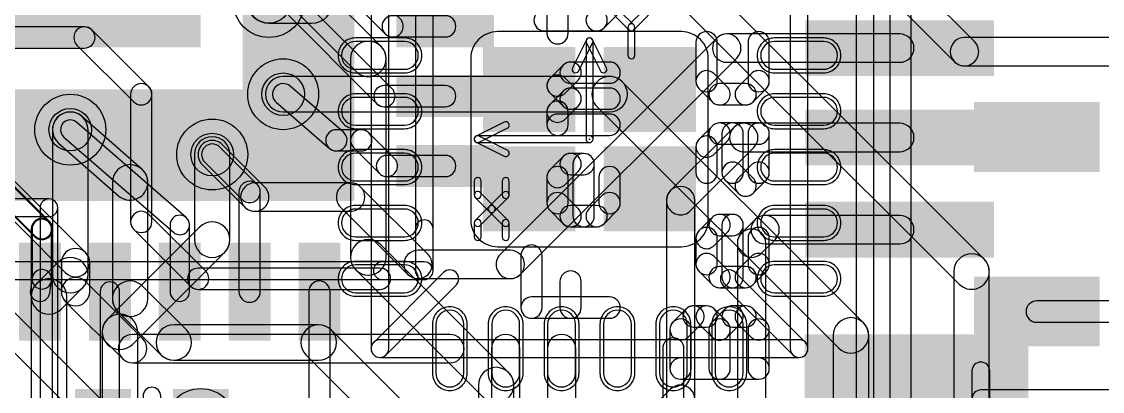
# Model space of a CAD drawing. Extents: x 0 to 2.5, y 0 to 3.1.
# Drawn here: x 1.771 to 2.0756, y 1.4582 to 1.5625 of the extents above; entities that cross this region are included whole.
import ezdxf

# ---------------------------------------------------------------- set-up
doc = ezdxf.new("R2010")
doc.units = 0
for name, color, linetype in [('1', 22, 'CONTINUOUS'), ('15', 6, 'CONTINUOUS'), ('16', 175, 'CONTINUOUS'), ('18', 82, 'CONTINUOUS'), ('19', 53, 'CONTINUOUS'), ('2', 4, 'CONTINUOUS'), ('21', 253, 'CONTINUOUS'), ('22', 253, 'CONTINUOUS'), ('23', 7, 'CONTINUOUS'), ('24', 7, 'CONTINUOUS'), ('31', 253, 'CONTINUOUS'), ('32', 253, 'CONTINUOUS')]:
    doc.layers.add(name, color=color, linetype=linetype)

# ---------------------------------------------------------------- blocks, each defined once
blk = doc.blocks.new('RECT')
blk.add_solid([(-0.5, -0.5), (0.5, -0.5), (-0.5, 0.5), (0.5, 0.5)])
blk = doc.blocks.new('RECT96000X40000R100')
blk.add_lwpolyline([(0.011811, 0), (0.011811, 0, 0.414214), (0.00689, 0.004921), (-0.00689, 0.004921, 0.414214), (-0.011811, 0), (-0.011811, 0, 0.414214), (-0.00689, -0.004921), (0.00689, -0.004921, 0.414214)], format="xyb", close=True)
blk = doc.blocks.new('RECT87872X31872R100')
blk.add_lwpolyline([(0.010811, 0), (0.010811, 0, 0.414214), (0.00689, 0.003921), (-0.00689, 0.003921, 0.414214), (-0.010811, 0), (-0.010811, 0, 0.414214), (-0.00689, -0.003921), (0.00689, -0.003921, 0.414214)], format="xyb", close=True)
blk = doc.blocks.new('RECT272000X246400R25')
blk.add_lwpolyline([(0.033465, -0.022736), (0.033465, 0.022736, 0.414214), (0.025886, 0.030315), (-0.025886, 0.030315, 0.414214), (-0.033465, 0.022736), (-0.033465, -0.022736, 0.414214), (-0.025886, -0.030315), (0.025886, -0.030315, 0.414214)], format="xyb", close=True)
blk = doc.blocks.new('ROUNDV')
blk.add_circle((0, 0), 0.5)

msp = doc.modelspace()

# ---------------------------------------------------------------- linework, layer by layer
at = {"layer": '1'}
for points in [[(2.145531, 1.554331, 1), (2.150531, 1.554331, 0.414214), (1.833071, 1.871791, 1), (1.833071, 1.866791, -0.414214)], [(1.87772, 1.563263), (1.842861, 1.598121, 1), (1.838619, 1.593879), (1.873477, 1.55902, 1)], [(1.875405, 1.543578), (1.848861, 1.570121, 1), (1.844619, 1.565879), (1.871162, 1.539335, 1)], [(1.890402, 1.564142), (1.875598, 1.564142, 1), (1.875598, 1.558142), (1.890402, 1.558142, 1)], [(1.833071, 1.24187, 1), (1.833071, 1.23687, 0.414214), (2.150531, 1.554331, 1), (2.145531, 1.554331, -0.414214)], [(1.966912, 1.557828), (1.905912, 1.496828, 1), (1.911569, 1.491172), (1.972569, 1.552172, 1)], [(2.018512, 1.559), (1.96974, 1.559, 1), (1.96974, 1.551), (2.018512, 1.551, 1)], [(1.861705, 1.531267), (1.846705, 1.544267, 1), (1.842775, 1.539733), (1.857775, 1.526733, 1)], [(1.890402, 1.544457), (1.873283, 1.544457, 1), (1.873283, 1.538457), (1.890402, 1.538457, 1)], [(1.817404, 1.507216), (1.786546, 1.534074, 1), (1.782935, 1.529926), (1.813793, 1.503067, 1)], [(1.86674, 1.532), (1.85974, 1.532, 1), (1.85974, 1.526), (1.86674, 1.526, 1)], [(1.87609, 1.523893), (1.868861, 1.531121, 1), (1.864619, 1.526879), (1.871847, 1.51965, 1)], [(1.971715, 1.532632), (1.953912, 1.514828, 1), (1.959569, 1.509172), (1.977372, 1.526975, 1)], [(2.018512, 1.533803), (1.974543, 1.533803, 1), (1.974543, 1.525803), (2.018512, 1.525803, 1)], [(1.839569, 1.515828), (1.827569, 1.527828, 1), (1.821912, 1.522172), (1.833912, 1.510172, 1)], [(1.837405, 1.516578), (1.826861, 1.527121, 1), (1.822619, 1.522879), (1.833162, 1.512335, 1)], [(1.890402, 1.524772), (1.873969, 1.524772, 1), (1.873969, 1.518772), (1.890402, 1.518772, 1)], [(1.778685, 1.505945), (1.762685, 1.521945, 1), (1.758796, 1.518055), (1.774796, 1.502055, 1)], [(1.838283, 1.486339), (1.838283, 1.514457, 1), (1.832283, 1.514457), (1.832283, 1.486339, 1)], [(1.86374, 1.517), (1.83674, 1.517, 1), (1.83674, 1.509), (1.86374, 1.509, 1)], [(1.885569, 1.496828), (1.866569, 1.515828, 1), (1.860912, 1.510172), (1.879912, 1.491172, 1)], [(1.95274, 1.512), (1.95274, 1.456, 1), (1.96074, 1.456), (1.96074, 1.512, 1)], [(1.818348, 1.486339), (1.818348, 1.505142, 1), (1.812848, 1.505142), (1.812848, 1.486339, 1)], [(1.977731, 1.506647), (1.973912, 1.502828, 1), (1.979569, 1.497172), (1.983387, 1.50099, 1)], [(2.018512, 1.507819), (1.980559, 1.507819, 1), (1.980559, 1.499819), (2.018512, 1.499819, 1)], [(1.77949, 1.489827), (1.77949, 1.504, 1), (1.77399, 1.504), (1.77399, 1.489827, 1)], [(1.97274, 1.5), (1.97274, 1.44, 1), (1.98074, 1.44), (1.98074, 1.5, 1)], [(1.90874, 1.498), (1.88274, 1.498, 1), (1.88274, 1.49), (1.90874, 1.49, 1)], [(1.778949, 1.485939), (1.779461, 1.489428, 1), (1.774019, 1.490226), (1.773507, 1.486738, 1)], [(1.793163, 1.486339), (1.793163, 1.450953, 1), (1.798663, 1.450953), (1.798663, 1.486339, 1)], [(1.851969, 1.486339), (1.851969, 1.443772, 1), (1.857969, 1.443772), (1.857969, 1.486339, 1)], [(1.953912, 1.458828), (1.927912, 1.432828, 1), (1.933569, 1.427172), (1.959569, 1.453172, 1)]]:
    msp.add_lwpolyline(points, format="xyb", close=True, dxfattribs=at)
at = {"layer": '15'}
for points in [[(1.931205, 1.592464), (2.035205, 1.488464, 1), (2.042276, 1.495536), (1.938276, 1.599536, 1)], [(1.84474, 1.537), (1.93674, 1.537, 1), (1.93674, 1.547), (1.84474, 1.547, 1)], [(1.933205, 1.538464), (2.001205, 1.470464, 1), (2.008276, 1.477536), (1.940276, 1.545536, 1)], [(1.804904, 1.520893), (1.788046, 1.535751, 1), (1.781434, 1.528249), (1.798292, 1.513391, 1)], [(1.778861, 1.506121), (1.762861, 1.522121, 1), (1.758619, 1.517879), (1.774619, 1.501879, 1)], [(1.806598, 1.484339), (1.806598, 1.517142, 1), (1.796598, 1.517142), (1.796598, 1.484339, 1)], [(1.77974, 1.444), (1.77974, 1.504, 1), (1.77374, 1.504), (1.77374, 1.444, 1)], [(2.03374, 1.492), (2.03374, 1.404, 1), (2.04374, 1.404), (2.04374, 1.492, 1)], [(1.817473, 1.475536), (1.805134, 1.487874, 1), (1.798063, 1.480803), (1.810401, 1.468464, 1)], [(1.99974, 1.474), (1.99974, 1.426, 1), (2.00974, 1.426), (2.00974, 1.474, 1)], [(1.85474, 1.477), (1.813937, 1.477, 1), (1.813937, 1.467), (1.85474, 1.467, 1)], [(1.882276, 1.451536), (1.858276, 1.475536, 1), (1.851205, 1.468464), (1.875205, 1.444464, 1)]]:
    msp.add_lwpolyline(points, format="xyb", close=True, dxfattribs=at)
at = {"layer": '16'}
for points in [[(2.145531, 1.554331, 1), (2.150531, 1.554331, 0.414214), (1.833071, 1.871791, 1), (1.833071, 1.866791, -0.414214)], [(2.00624, 1.65), (2.00624, 1.45, 1), (2.01124, 1.45), (2.01124, 1.65, 1)], [(2.019211, 1.565872), (2.033912, 1.551172, 1), (2.039569, 1.556828), (2.024868, 1.571529, 1)], [(2.01574, 1.566701), (2.01574, 1.428, 1), (2.02174, 1.428), (2.02174, 1.566701, 1)], [(1.78874, 1.561), (1.71874, 1.561, 1), (1.71874, 1.555), (1.78874, 1.555, 1)], [(1.806861, 1.544121), (1.790861, 1.560121, 1), (1.786619, 1.555879), (1.802619, 1.539879, 1)], [(1.833071, 1.24187, 1), (1.833071, 1.23687, 0.414214), (2.150531, 1.554331, 1), (2.145531, 1.554331, -0.414214)], [(2.10874, 1.558), (2.03674, 1.558, 1), (2.03674, 1.55), (2.10874, 1.55, 1)], [(1.80774, 1.506), (1.80774, 1.542, 1), (1.80174, 1.542), (1.80174, 1.506, 1)], [(1.789057, 1.49734), (1.763569, 1.522828, 1), (1.757912, 1.517172), (1.7834, 1.491683, 1)], [(1.822901, 1.492082), (1.806861, 1.508121, 1), (1.802619, 1.503879), (1.818658, 1.487839, 1)], [(1.790228, 1.486339), (1.790228, 1.494512, 1), (1.782228, 1.494512), (1.782228, 1.486339, 1)], [(1.750912, 1.487172), (1.791912, 1.446172, 1), (1.797569, 1.451828), (1.756569, 1.492828, 1)], [(1.872016, 1.492961), (1.82078, 1.492961, 1), (1.82078, 1.486961), (1.872016, 1.486961, 1)], [(1.80512, 1.473104), (1.789057, 1.489167, 1), (1.7834, 1.48351), (1.799463, 1.467447, 1)], [(2.057102, 1.477713), (2.143717, 1.477713, 1), (2.143717, 1.483713), (2.057102, 1.483713, 1)], [(1.891701, 1.474276), (1.802291, 1.474276, 1), (1.802291, 1.466276), (1.891701, 1.466276, 1)], [(1.903449, 1.470276), (1.903449, 1.430709, 1), (1.911449, 1.430709), (1.911449, 1.470276, 1)], [(1.919197, 1.470276), (1.919197, 1.411543, 1), (1.927197, 1.411543), (1.927197, 1.470276, 1)], [(1.951693, 1.470276), (1.951693, 1.451953, 1), (1.957693, 1.451953), (1.957693, 1.470276, 1)]]:
    msp.add_lwpolyline(points, format="xyb", close=True, dxfattribs=at)
at = {"layer": '19'}
for radius in [0.304381, 0.304281]:
    msp.add_circle((1.833071, 1.554331), radius, dxfattribs=at)
at = {"layer": '2'}
for points in [[(1.85274, 1.574), (1.84074, 1.574, 1), (1.84074, 1.562), (1.85274, 1.562, 1)], [(1.849205, 1.564464), (1.865205, 1.548464, 1), (1.872276, 1.555536), (1.856276, 1.571536, 1)], [(1.86374, 1.552), (1.86374, 1.496, 1), (1.87374, 1.496), (1.87374, 1.552, 1)], [(1.78974, 1.491), (1.78974, 1.532, 1), (1.77974, 1.532), (1.77974, 1.491, 1)], [(1.82974, 1.501), (1.82974, 1.525, 1), (1.81974, 1.525), (1.81974, 1.501, 1)], [(1.802276, 1.471464), (1.828276, 1.497464, 1), (1.821205, 1.504536), (1.795205, 1.478536, 1)], [(1.865205, 1.492464), (1.901205, 1.456464, 1), (1.908276, 1.463536), (1.872276, 1.499536, 1)], [(1.782276, 1.481464), (1.788276, 1.487464, 1), (1.781205, 1.494536), (1.775205, 1.488536, 1)], [(1.78374, 1.443), (1.78374, 1.485, 1), (1.77374, 1.485), (1.77374, 1.443, 1)], [(1.80374, 1.435), (1.80374, 1.475, 1), (1.79374, 1.475), (1.79374, 1.435, 1)], [(1.89974, 1.46), (1.89974, 1.414, 1), (1.90974, 1.414), (1.90974, 1.46, 1)]]:
    msp.add_lwpolyline(points, format="xyb", close=True, dxfattribs=at)
at = {"layer": '21'}
for points in [[(1.925061, 1.559188), (1.925061, 1.566527, 1), (1.919061, 1.566527), (1.919061, 1.559188, 1)], [(1.935192, 1.560736), (1.938861, 1.564406, 1), (1.934619, 1.568649), (1.930949, 1.564979, 1)], [(1.918391, 1.559858), (1.93307, 1.559858, 1), (1.93307, 1.565858), (1.918391, 1.565858, 1)], [(1.961061, 1.556679), (1.961061, 1.54567, 1), (1.967061, 1.54567), (1.967061, 1.556679, 1)], [(1.98174, 1.54567), (1.98174, 1.556679, 1), (1.97574, 1.556679), (1.97574, 1.54567, 1)], [(1.924182, 1.542294), (1.927852, 1.545964, 1), (1.923609, 1.550206), (1.91994, 1.546537, 1)], [(1.925731, 1.545085), (1.93674, 1.545085, 1), (1.93674, 1.551085), (1.925731, 1.551085, 1)], [(1.927852, 1.542867), (1.924182, 1.546537, 1), (1.91994, 1.542294), (1.923609, 1.538624, 1)], [(1.96194, 1.543548), (1.965609, 1.539879, 1), (1.969852, 1.544121), (1.966182, 1.547791, 1)], [(1.977192, 1.539879), (1.980861, 1.543548, 1), (1.976619, 1.547791), (1.972949, 1.544121, 1)], [(1.967731, 1.539), (1.97507, 1.539, 1), (1.97507, 1.545), (1.967731, 1.545, 1)], [(1.924182, 1.534954), (1.927852, 1.538624, 1), (1.923609, 1.542867), (1.91994, 1.539197, 1)], [(1.925731, 1.537745), (1.93674, 1.537745, 1), (1.93674, 1.543745), (1.925731, 1.543745, 1)], [(1.925061, 1.533406), (1.925061, 1.537076, 1), (1.919061, 1.537076), (1.919061, 1.533406, 1)], [(1.93674, 1.536406), (1.922061, 1.536406, 1), (1.922061, 1.530406), (1.93674, 1.530406, 1)], [(1.966182, 1.525106), (1.969852, 1.528776, 1), (1.965609, 1.533018), (1.96194, 1.529349, 1)], [(1.967731, 1.527897), (1.97874, 1.527897, 1), (1.97874, 1.533897), (1.967731, 1.533897, 1)], [(1.974401, 1.519888), (1.974401, 1.530897, 1), (1.968401, 1.530897), (1.968401, 1.519888, 1)], [(1.97574, 1.530897), (1.97574, 1.519888, 1), (1.98174, 1.519888), (1.98174, 1.530897, 1)], [(1.967061, 1.519888), (1.967061, 1.527227, 1), (1.961061, 1.527227), (1.961061, 1.519888, 1)], [(1.924182, 1.516512), (1.927852, 1.520182, 1), (1.923609, 1.524424), (1.91994, 1.520755, 1)], [(1.925731, 1.519303), (1.929401, 1.519303, 1), (1.929401, 1.525303), (1.925731, 1.525303, 1)], [(1.926401, 1.522303), (1.926401, 1.507624, 1), (1.932401, 1.507624), (1.932401, 1.522303, 1)], [(1.977192, 1.518339), (1.973522, 1.522009, 1), (1.969279, 1.517766), (1.972949, 1.514097, 1)], [(1.976619, 1.522009), (1.972949, 1.518339, 1), (1.977192, 1.514097), (1.980861, 1.517766, 1)], [(1.925061, 1.511294), (1.925061, 1.518633, 1), (1.919061, 1.518633), (1.919061, 1.511294, 1)], [(1.93374, 1.518633), (1.93374, 1.511294, 1), (1.93974, 1.511294), (1.93974, 1.518633, 1)], [(1.927852, 1.509745), (1.924182, 1.513415, 1), (1.91994, 1.509172), (1.923609, 1.505503, 1)], [(1.934619, 1.513415), (1.930949, 1.509745, 1), (1.935192, 1.505503), (1.938861, 1.509172, 1)], [(1.93307, 1.510624), (1.925731, 1.510624, 1), (1.925731, 1.504624), (1.93307, 1.504624, 1)], [(1.966182, 1.499324), (1.969852, 1.502994, 1), (1.965609, 1.507236), (1.96194, 1.503567, 1)], [(1.967731, 1.502115), (1.971401, 1.502115, 1), (1.971401, 1.508115), (1.967731, 1.508115, 1)], [(1.968401, 1.505115), (1.968401, 1.490436, 1), (1.974401, 1.490436), (1.974401, 1.505115, 1)], [(1.886996, 1.492244), (1.886996, 1.504055, 1), (1.881996, 1.504055), (1.881996, 1.492244, 1)], [(1.967061, 1.494106), (1.967061, 1.501445, 1), (1.961061, 1.501445), (1.961061, 1.494106, 1)], [(1.97574, 1.501445), (1.97574, 1.494106, 1), (1.98174, 1.494106), (1.98174, 1.501445, 1)], [(1.917721, 1.481842), (1.917721, 1.496521, 1), (1.911721, 1.496521), (1.911721, 1.481842, 1)], [(1.969852, 1.492557), (1.966182, 1.496227, 1), (1.96194, 1.491984), (1.965609, 1.488315, 1)], [(1.976619, 1.496227), (1.972949, 1.492557, 1), (1.977192, 1.488315), (1.980861, 1.491984, 1)], [(1.884496, 1.494744), (1.872685, 1.494744, 1), (1.872685, 1.489744), (1.884496, 1.489744, 1)], [(1.97507, 1.493436), (1.967731, 1.493436, 1), (1.967731, 1.487436), (1.97507, 1.487436, 1)], [(1.928731, 1.481842), (1.928731, 1.489181, 1), (1.922731, 1.489181), (1.922731, 1.481842, 1)], [(1.93674, 1.484842), (1.914721, 1.484842, 1), (1.914721, 1.478842), (1.93674, 1.478842, 1)], [(1.958843, 1.473542), (1.962513, 1.477212, 1), (1.95827, 1.481454), (1.9546, 1.477785, 1)], [(1.960391, 1.476333), (1.964061, 1.476333, 1), (1.964061, 1.482333), (1.960391, 1.482333, 1)], [(1.96194, 1.477212), (1.965609, 1.473542, 1), (1.969852, 1.477785), (1.966182, 1.481454, 1)], [(1.969852, 1.473542), (1.973522, 1.477212, 1), (1.969279, 1.481454), (1.965609, 1.477785, 1)], [(1.971401, 1.476333), (1.97507, 1.476333, 1), (1.97507, 1.482333), (1.971401, 1.482333, 1)], [(1.972949, 1.477212), (1.976619, 1.473542, 1), (1.980861, 1.477785), (1.977192, 1.481454, 1)], [(1.959721, 1.464654), (1.959721, 1.475663, 1), (1.953721, 1.475663), (1.953721, 1.464654, 1)], [(1.970731, 1.464654), (1.970731, 1.475663, 1), (1.964731, 1.475663), (1.964731, 1.464654, 1)], [(1.97574, 1.475663), (1.97574, 1.464654, 1), (1.98174, 1.464654), (1.98174, 1.475663, 1)], [(1.97874, 1.467654), (1.956721, 1.467654, 1), (1.956721, 1.461654), (1.97874, 1.461654, 1)], [(1.80524, 1.456874), (1.80524, 1.441126, 1), (1.81024, 1.441126), (1.81024, 1.456874, 1)]]:
    msp.add_lwpolyline(points, format="xyb", close=True, dxfattribs=at)
at = {"layer": '22'}
for points in [[(1.77874, 1.5125), (1.70874, 1.5125, 1), (1.70874, 1.5075), (1.77874, 1.5075, 1)], [(1.78124, 1.42), (1.78124, 1.51, 1), (1.77624, 1.51), (1.77624, 1.42, 1)], [(2.043854, 1.456106), (2.043854, 1.46398, 1), (2.038854, 1.46398), (2.038854, 1.456106, 1)], [(2.159465, 1.458606), (2.041354, 1.458606, 1), (2.041354, 1.453606), (2.159465, 1.453606, 1)]]:
    msp.add_lwpolyline(points, format="xyb", close=True, dxfattribs=at)
at = {"layer": '23'}
for points in [[(1.881996, 1.689094), (1.881996, 1.492244, 1), (1.886996, 1.492244), (1.886996, 1.689094, 1)], [(1.884496, 1.494744), (1.687646, 1.494744, 1), (1.687646, 1.489744), (1.884496, 1.489744, 1)]]:
    msp.add_lwpolyline(points, format="xyb", close=True, dxfattribs=at)
at = {"layer": '24'}
for points in [[(1.869516, 1.588386), (1.869516, 1.470276, 1), (1.874516, 1.470276), (1.874516, 1.588386, 1)], [(1.992626, 1.470276), (1.992626, 1.588386, 1), (1.987626, 1.588386), (1.987626, 1.470276, 1)], [(1.943578, 1.561523), (1.939641, 1.56546, 1), (1.938249, 1.564068), (1.942186, 1.560131, 1)], [(1.946123, 1.56546), (1.942186, 1.561523, 1), (1.943578, 1.560131), (1.947515, 1.564068, 1)], [(1.941898, 1.560827), (1.941898, 1.552953, 1), (1.943866, 1.552953), (1.943866, 1.560827, 1)], [(1.930191, 1.55733), (1.926254, 1.549456, 1), (1.928014, 1.548576), (1.931951, 1.55645, 1)], [(1.932055, 1.529331), (1.932055, 1.55689, 1), (1.930087, 1.55689), (1.930087, 1.529331, 1)], [(1.930191, 1.55645), (1.934128, 1.548576, 1), (1.935888, 1.549456), (1.931951, 1.55733, 1)], [(1.900015, 1.52845), (1.907889, 1.532387, 1), (1.907009, 1.534148), (1.899135, 1.530211, 1)], [(1.931071, 1.530315), (1.899575, 1.530315, 1), (1.899575, 1.528346), (1.931071, 1.528346, 1)], [(1.899135, 1.52845), (1.907009, 1.524513, 1), (1.907889, 1.526274), (1.900015, 1.530211, 1)], [(1.900559, 1.513583), (1.900559, 1.51752, 1), (1.898591, 1.51752), (1.898591, 1.513583, 1)], [(1.906465, 1.51752), (1.906465, 1.513583, 1), (1.908433, 1.513583), (1.908433, 1.51752, 1)], [(1.904208, 1.510342), (1.900271, 1.514279, 1), (1.898879, 1.512887), (1.902816, 1.50895, 1)], [(1.906753, 1.514279), (1.902816, 1.510342, 1), (1.904208, 1.50895), (1.908145, 1.512887, 1)], [(1.902816, 1.510342), (1.898879, 1.506405, 1), (1.900271, 1.505013), (1.904208, 1.50895, 1)], [(1.902816, 1.50895), (1.906753, 1.505013, 1), (1.908145, 1.506405), (1.904208, 1.510342, 1)], [(1.898591, 1.505709), (1.898591, 1.501772, 1), (1.900559, 1.501772), (1.900559, 1.505709, 1)], [(1.906465, 1.505709), (1.906465, 1.501772, 1), (1.908433, 1.501772), (1.908433, 1.505709, 1)], [(1.873784, 1.468508), (1.893469, 1.488193, 1), (1.889933, 1.491728), (1.870248, 1.472043, 1)], [(1.991894, 1.472043), (1.972209, 1.491728, 1), (1.968673, 1.488193), (1.988358, 1.468508, 1)], [(1.990126, 1.472776), (1.872016, 1.472776, 1), (1.872016, 1.467776), (1.990126, 1.467776, 1)]]:
    msp.add_lwpolyline(points, format="xyb", close=True, dxfattribs=at)
msp.add_point((1.931071, 1.529331), dxfattribs=at)

# ---------------------------------------------------------------- block references
at = {"layer": '1'}
for p, xscale, yscale, rotation in [((1.786071, 1.590669), 0.070866, 0.070866, 270), ((1.890402, 1.561142), 0.011811, 0.027559, 270), ((2.018512, 1.555), 0.015748, 0.05315, 90), ((1.890402, 1.541457), 0.011811, 0.027559, 270), ((2.018512, 1.529803), 0.015748, 0.05315, 90), ((1.890402, 1.521772), 0.011811, 0.027559, 270), ((2.018512, 1.503819), 0.015748, 0.05315, 90), ((1.776228, 1.486339), 0.011811, 0.027559, 180), ((1.795913, 1.486339), 0.011811, 0.027559, 180), ((1.815598, 1.486339), 0.011811, 0.027559, 180), ((1.835283, 1.486339), 0.011811, 0.027559, 180), ((1.854969, 1.486339), 0.011811, 0.027559, 180), ((2.023236, 1.432953), 0.082677, 0.062992, 90)]:
    msp.add_blockref('RECT', p, dxfattribs=dict(at, xscale=xscale, yscale=yscale, rotation=rotation))
at = {"layer": '1', "xscale": 0.015748, "yscale": 0.019685}
for p in [(1.793961, 1.449), (1.82152, 1.449)]:
    msp.add_blockref('RECT', p, dxfattribs=at)
at = {"layer": '16'}
for name, p, rotation in [('RECT272000X246400R25', (1.931071, 1.529331), 180), ('RECT96000X40000R100', (1.990126, 1.552953), 180), ('RECT96000X40000R100', (1.990126, 1.537205), 180), ('RECT96000X40000R100', (1.990126, 1.521457), 180), ('RECT96000X40000R100', (1.990126, 1.505709), 180), ('RECT96000X40000R100', (1.990126, 1.489961), 180), ('RECT96000X40000R100', (1.891701, 1.470276), 90), ('RECT96000X40000R100', (1.907449, 1.470276), 90), ('RECT96000X40000R100', (1.923197, 1.470276), 90), ('RECT96000X40000R100', (1.938945, 1.470276), 90), ('RECT96000X40000R100', (1.954693, 1.470276), 90), ('RECT96000X40000R100', (1.970441, 1.470276), 90)]:
    msp.add_blockref(name, p, dxfattribs=dict(at, rotation=rotation))
for p in [(1.872016, 1.552953), (1.872016, 1.537205), (1.872016, 1.521457), (1.872016, 1.505709), (1.872016, 1.489961)]:
    msp.add_blockref('RECT96000X40000R100', p, dxfattribs=at)
at = {"layer": '16', "xscale": 0.035433, "yscale": 0.019685, "rotation": 180}
for p in [(2.057102, 1.529925), (2.057102, 1.480713)]:
    msp.add_blockref('RECT', p, dxfattribs=at)
at = {"layer": '18'}
for p, xscale, yscale in [((1.84074, 1.568), 0.02, 0.02), ((1.84074, 1.568), 0.02, 0.02), ((1.84074, 1.568), 0.012, 0.012), ((1.84074, 1.568), 0.012, 0.012), ((1.84474, 1.542), 0.02, 0.02), ((1.84474, 1.542), 0.02, 0.02), ((1.84474, 1.542), 0.012, 0.012), ((1.84474, 1.542), 0.012, 0.012), ((1.78474, 1.532), 0.02, 0.02), ((1.78474, 1.532), 0.02, 0.02), ((1.78474, 1.532), 0.012, 0.012), ((1.78474, 1.532), 0.012, 0.012), ((1.82474, 1.525), 0.02, 0.02), ((1.82474, 1.525), 0.02, 0.02), ((1.82474, 1.525), 0.012, 0.012), ((1.82474, 1.525), 0.012, 0.012), ((1.82152, 1.449), 0.02, 0.02), ((1.82152, 1.449), 0.02, 0.02)]:
    msp.add_blockref('ROUNDV', p, dxfattribs=dict(at, xscale=xscale, yscale=yscale))
at = {"layer": '21', "rotation": 270}
for p, xscale, yscale in [((1.849063, 1.590669), 0.15748, 0.031496), ((1.786071, 1.527677), 0.031496, 0.15748)]:
    msp.add_blockref('RECT', p, dxfattribs=dict(at, xscale=xscale, yscale=yscale))
at = {"layer": '31'}
for p, xscale, yscale, rotation in [((1.768354, 1.572953), 0.027559, 0.027559, 270), ((1.803787, 1.572953), 0.027559, 0.027559, 270), ((1.890402, 1.561142), 0.009811, 0.025559, 270), ((2.018512, 1.555), 0.013748, 0.05115, 90), ((1.890402, 1.541457), 0.009811, 0.025559, 270), ((2.018512, 1.529803), 0.013748, 0.05115, 90), ((1.890402, 1.521772), 0.009811, 0.025559, 270), ((2.018512, 1.503819), 0.013748, 0.05115, 90), ((1.776228, 1.486339), 0.009811, 0.025559, 180), ((1.795913, 1.486339), 0.009811, 0.025559, 180), ((1.815598, 1.486339), 0.009811, 0.025559, 180), ((1.835283, 1.486339), 0.009811, 0.025559, 180), ((1.854969, 1.486339), 0.009811, 0.025559, 180), ((2.023236, 1.432953), 0.080677, 0.060992, 90)]:
    msp.add_blockref('RECT', p, dxfattribs=dict(at, xscale=xscale, yscale=yscale, rotation=rotation))
at = {"layer": '32'}
for p in [(1.872016, 1.552953), (1.872016, 1.537205), (1.872016, 1.521457), (1.872016, 1.505709), (1.872016, 1.489961)]:
    msp.add_blockref('RECT87872X31872R100', p, dxfattribs=at)
for p, rotation in [((1.990126, 1.552953), 180), ((1.990126, 1.537205), 180), ((1.990126, 1.521457), 180), ((1.990126, 1.505709), 180), ((1.990126, 1.489961), 180), ((1.891701, 1.470276), 90), ((1.907449, 1.470276), 90), ((1.923197, 1.470276), 90), ((1.938945, 1.470276), 90), ((1.954693, 1.470276), 90), ((1.970441, 1.470276), 90)]:
    msp.add_blockref('RECT87872X31872R100', p, dxfattribs=dict(at, rotation=rotation))
at = {"layer": '32', "rotation": 180}
for p, xscale, yscale in [((1.914071, 1.543331), 0.026, 0.024), ((1.948071, 1.543331), 0.026, 0.024), ((2.057102, 1.529925), 0.033433, 0.017685), ((1.914071, 1.515331), 0.026, 0.024), ((1.948071, 1.515331), 0.026, 0.024), ((2.057102, 1.480713), 0.033433, 0.017685)]:
    msp.add_blockref('RECT', p, dxfattribs=dict(at, xscale=xscale, yscale=yscale))

doc.saveas('drawing.dxf')
